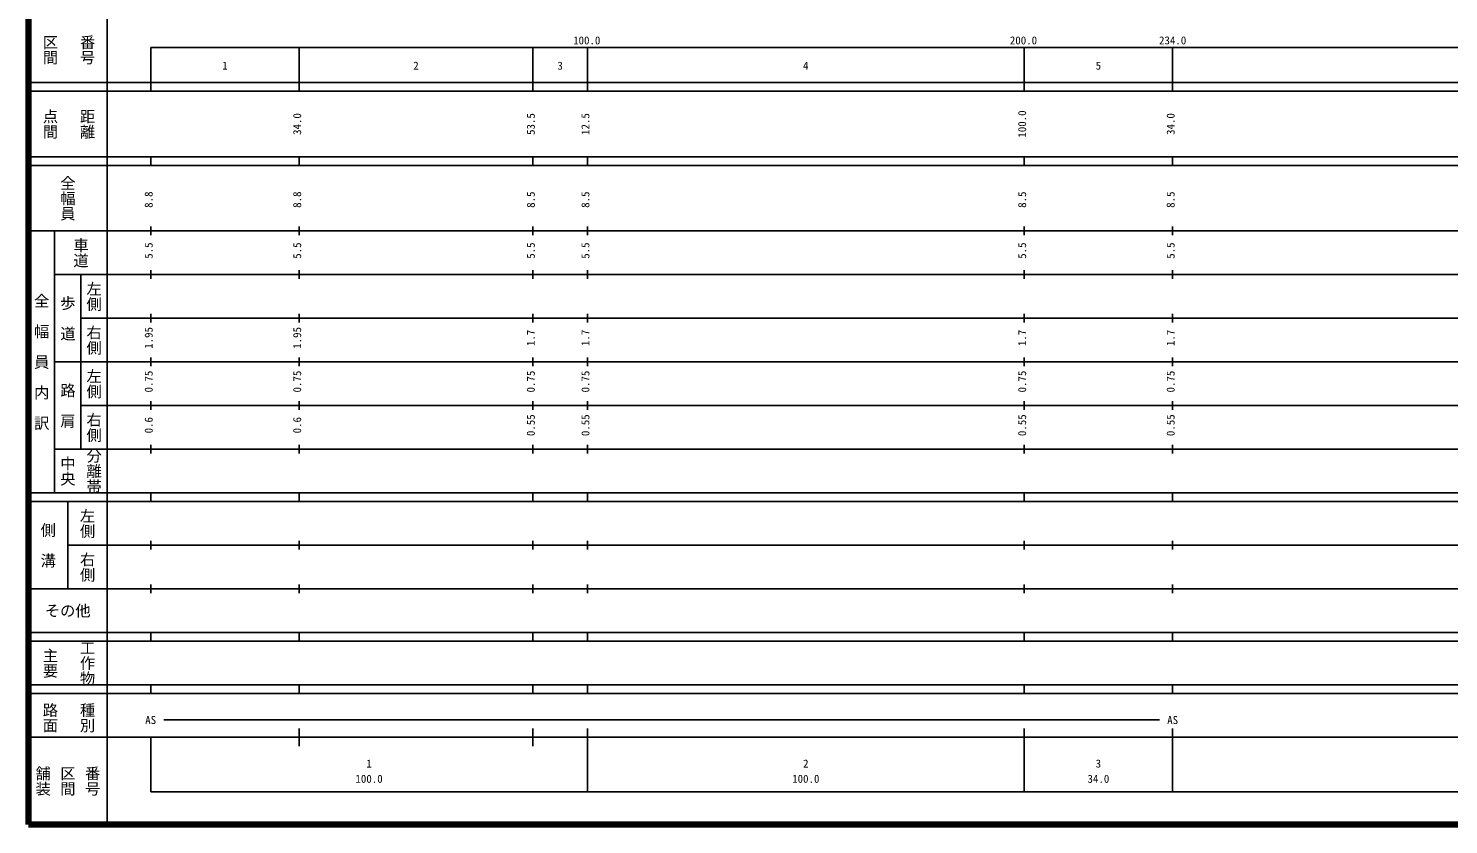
# Model space of a CAD drawing. Units: millimetres on the paper, enlarged 1000 times. Extents: x 40000 to 680000, y 20000 to 380000.
# Drawn here: x 40000 to 365183, y 20000 to 202409 of the extents above; entities that cross this region are included whole.
import ezdxf
from ezdxf.enums import TextEntityAlignment as Align

# ---------------------------------------------------------------- set-up
doc = ezdxf.new("R2010")
doc.units = ezdxf.units.MM
doc.header["$LTSCALE"] = 1000
doc.layers.add('M-TTL', color=2, linetype='Continuous', lineweight=140)
doc.layers.add('M-TTL-BAND', color=7, linetype='Continuous', lineweight=25)
doc.styles.add('@ＭＳ ゴシック', font='')
doc.styles.add('ＭＳ ゴシック', font='')
doc.styles.get('@ＭＳ ゴシック').set_extended_font_data('@MS Gothic')
doc.styles.get('ＭＳ ゴシック').set_extended_font_data('MS Gothic')

msp = doc.modelspace()

# ---------------------------------------------------------------- linework, layer by layer
at = {"layer": 'M-TTL'}
for p, q in [((40000, 380000), (40000, 20000)), ((40000, 20000), (680000, 20000))]:
    msp.add_line(p, q, dxfattribs=at)
at = {"layer": 'M-TTL-BAND'}
for p, q in [((58000, 370000), (58000, 20000)), ((68000, 198000), (579000, 198000)), ((68000, 198000), (68000, 188000)), ((102000, 188000), (102000, 198000)), ((155500, 188000), (155500, 198000)), ((168000, 188000), (168000, 198000)), ((268000, 188000), (268000, 198000)), ((302000, 188000), (302000, 198000)), ((40000, 190000), (579000, 190000)), ((40000, 188000), (579000, 188000)), ((40000, 173000), (579000, 173000)), ((68000, 171000), (68000, 173000)), ((102000, 171000), (102000, 173000)), ((155500, 171000), (155500, 173000)), ((168000, 171000), (168000, 173000)), ((268000, 171000), (268000, 173000)), ((302000, 171000), (302000, 173000)), ((40000, 171000), (579000, 171000)), ((68000, 155000), (68000, 157000)), ((102000, 155000), (102000, 157000)), ((155500, 155000), (155500, 157000)), ((168000, 155000), (168000, 157000)), ((268000, 155000), (268000, 157000)), ((302000, 155000), (302000, 157000)), ((40000, 156000), (579000, 156000)), ((46000, 96000), (46000, 156000)), ((68000, 145000), (68000, 147000)), ((102000, 145000), (102000, 147000)), ((155500, 145000), (155500, 147000)), ((168000, 145000), (168000, 147000)), ((268000, 145000), (268000, 147000)), ((302000, 145000), (302000, 147000)), ((46000, 146000), (579000, 146000)), ((52000, 146000), (52000, 106000)), ((68000, 135000), (68000, 137000)), ((102000, 135000), (102000, 137000)), ((155500, 135000), (155500, 137000)), ((168000, 135000), (168000, 137000)), ((268000, 135000), (268000, 137000)), ((302000, 135000), (302000, 137000)), ((52000, 136000), (579000, 136000)), ((68000, 125000), (68000, 127000)), ((102000, 125000), (102000, 127000)), ((155500, 125000), (155500, 127000)), ((168000, 125000), (168000, 127000)), ((268000, 125000), (268000, 127000)), ((302000, 125000), (302000, 127000)), ((46000, 126000), (579000, 126000)), ((52000, 116000), (579000, 116000)), ((68000, 115000), (68000, 117000)), ((102000, 115000), (102000, 117000)), ((155500, 115000), (155500, 117000)), ((168000, 115000), (168000, 117000)), ((268000, 115000), (268000, 117000)), ((302000, 115000), (302000, 117000)), ((46000, 106000), (579000, 106000)), ((68000, 105000), (68000, 107000)), ((102000, 105000), (102000, 107000)), ((155500, 105000), (155500, 107000)), ((168000, 105000), (168000, 107000)), ((268000, 105000), (268000, 107000)), ((302000, 105000), (302000, 107000)), ((40000, 96000), (579000, 96000)), ((68000, 94000), (68000, 96000)), ((102000, 94000), (102000, 96000)), ((155500, 94000), (155500, 96000)), ((168000, 94000), (168000, 96000)), ((268000, 94000), (268000, 96000)), ((302000, 94000), (302000, 96000)), ((40000, 94000), (579000, 94000)), ((49000, 94000), (49000, 74000)), ((68000, 83000), (68000, 85000)), ((102000, 83000), (102000, 85000)), ((155500, 83000), (155500, 85000)), ((168000, 83000), (168000, 85000)), ((268000, 83000), (268000, 85000)), ((302000, 83000), (302000, 85000)), ((49000, 84000), (579000, 84000)), ((68000, 73000), (68000, 75000)), ((102000, 73000), (102000, 75000)), ((155500, 73000), (155500, 75000)), ((168000, 73000), (168000, 75000)), ((268000, 73000), (268000, 75000)), ((302000, 73000), (302000, 75000)), ((40000, 74000), (579000, 74000)), ((40000, 64000), (579000, 64000)), ((40000, 62000), (579000, 62000)), ((68000, 62000), (68000, 64000)), ((102000, 62000), (102000, 64000)), ((155500, 62000), (155500, 64000)), ((168000, 62000), (168000, 64000)), ((268000, 62000), (268000, 64000)), ((302000, 62000), (302000, 64000)), ((40000, 52000), (579000, 52000)), ((40000, 50000), (579000, 50000)), ((68000, 50000), (68000, 52000)), ((102000, 50000), (102000, 52000)), ((155500, 50000), (155500, 52000)), ((168000, 50000), (168000, 52000)), ((268000, 50000), (268000, 52000)), ((302000, 50000), (302000, 52000)), ((71000, 44000), (299000, 44000)), ((40000, 40000), (579000, 40000)), ((68000, 40000), (68000, 27500)), ((102000, 38000), (102000, 42000)), ((155500, 38000), (155500, 42000)), ((168000, 27500), (168000, 42000)), ((268000, 27500), (268000, 42000)), ((302000, 27500), (302000, 42000)), ((68000, 27500), (579000, 27500))]:
    msp.add_line(p, q, dxfattribs=at)

# ---------------------------------------------------------------- texts
at = {"layer": 'M-TTL-BAND', "style": '@ＭＳ ゴシック'}
for s, p in [('区間', (45000, 197500)), ('番号', (53500, 197500)), ('点間', (45000, 180500)), ('距離', (53500, 180500)), ('全幅員', (49000, 163500)), ('車道', (52000, 151000)), ('左側', (55000, 141000)), ('全\u3000幅\u3000員\u3000内\u3000訳', (43000, 126000)), ('歩\u3000道', (49000, 136000)), ('右側', (55000, 131000)), ('左側', (55000, 121000)), ('路\u3000肩', (49000, 116000)), ('右側', (55000, 111000)), ('中央', (49000, 101000)), ('分離帯', (55000, 101000)), ('左側', (53500, 89000)), ('側\u3000溝', (44500, 84000)), ('右側', (53500, 79000)), ('主要', (45000, 57000)), ('工作物', (53500, 57000)), ('路面', (45000, 44500)), ('種別', (53500, 44500)), ('舗装', (43333, 30000)), ('区間', (49000, 30000)), ('番号', (54667, 30000))]:
    msp.add_text(s, height=2566, rotation=270, dxfattribs=at).set_placement(p, align=Align.MIDDLE_CENTER)
at = {"layer": 'M-TTL-BAND', "style": 'ＭＳ ゴシック'}
for s, p in [('100.0', (167844, 198195)), ('200.0', (267844, 198195)), ('234.0', (302000, 198195)), ('1', (85000, 192405)), ('2', (128750, 192405)), ('3', (161750, 192405)), ('4', (218000, 192405)), ('5', (285000, 192405)), ('AS', (68000, 42500)), ('AS', (302000, 42500)), ('1', (118000, 32523)), ('2', (218000, 32523)), ('3', (285000, 32523)), ('100.0', (118000, 29033)), ('100.0', (218000, 29033)), ('34.0', (285000, 29033))]:
    msp.add_text(s, height=1833, dxfattribs=at).set_placement(p, align=Align.BOTTOM_CENTER)
for s, p in [('34.0', (103000, 180500)), ('53.5', (156500, 180500)), ('12.5', (169000, 180500)), ('100.0', (269000, 180500)), ('34.0', (303000, 180500)), ('8.8', (69000, 163174)), ('8.8', (103000, 163174)), ('8.5', (156500, 163174)), ('8.5', (169000, 163174)), ('8.5', (269000, 163174)), ('8.5', (303000, 163174)), ('5.5', (69000, 151500)), ('5.5', (103000, 151500)), ('5.5', (156500, 151500)), ('5.5', (169000, 151500)), ('5.5', (269000, 151500)), ('5.5', (303000, 151500)), ('1.95', (69000, 131500)), ('1.95', (103000, 131500)), ('1.7', (156500, 131500)), ('1.7', (169000, 131500)), ('1.7', (269000, 131500)), ('1.7', (303000, 131500)), ('0.75', (69000, 121500)), ('0.75', (103000, 121500)), ('0.75', (156500, 121500)), ('0.75', (169000, 121500)), ('0.75', (269000, 121500)), ('0.75', (303000, 121500)), ('0.55', (156500, 111500)), ('0.55', (169000, 111500)), ('0.55', (269000, 111500)), ('0.55', (303000, 111500)), ('0.6', (69000, 111500)), ('0.6', (103000, 111500))]:
    msp.add_text(s, height=1833, rotation=90, dxfattribs=at).set_placement(p, align=Align.BOTTOM_CENTER)
msp.add_text('その他', height=2566, dxfattribs=at).set_placement((49000, 69000), align=Align.MIDDLE_CENTER)

doc.saveas('drawing.dxf')
